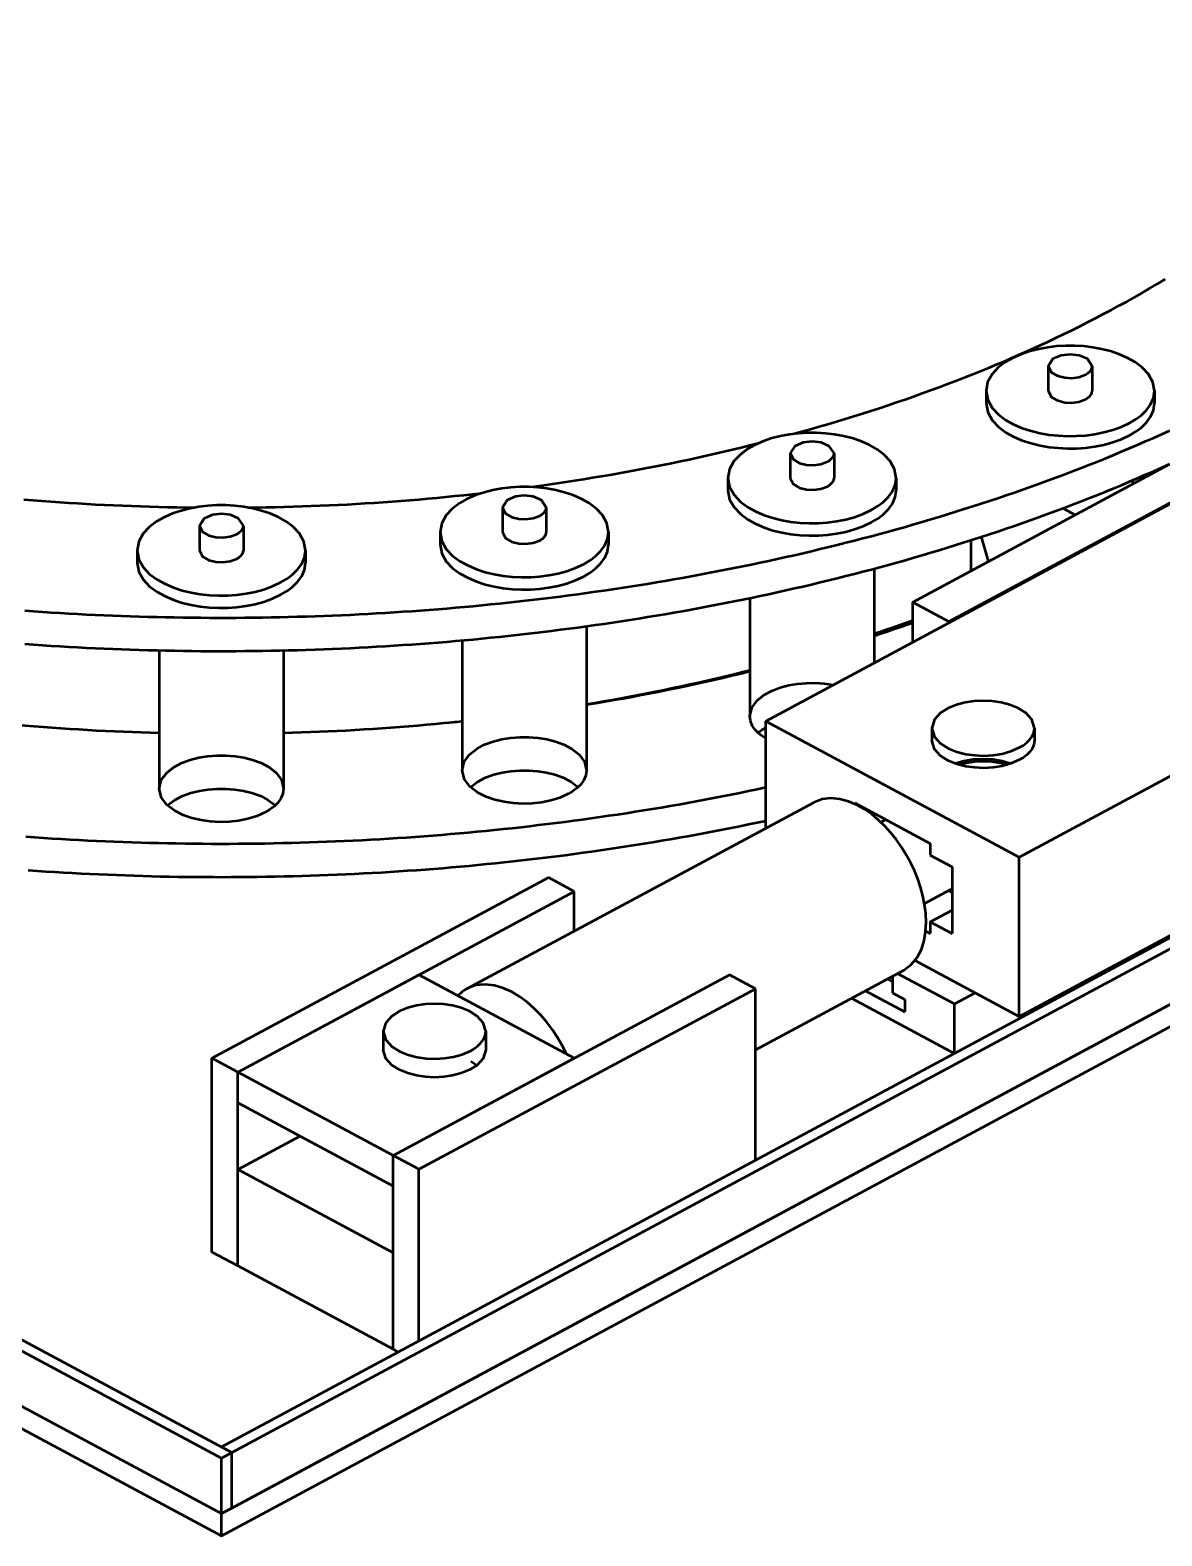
# Model space of a CAD drawing. Header units: millimetres. Extents: x 0 to 841, y 0 to 594.
# Drawn here: x 105.56 to 131.84, y 144.09 to 179.07 of the extents above; entities that cross this region are included whole.
import ezdxf

# ---------------------------------------------------------------- set-up
doc = ezdxf.new("R2010")
doc.units = ezdxf.units.MM
doc.layers.add('VIS', color=7, linetype='CONTINUOUS', lineweight=50)

msp = doc.modelspace()

# ---------------------------------------------------------------- linework, layer by layer
at = {"layer": 'VIS'}
for points in [[(48.453, 178.939), (110, 145.895)], [(48.694, 179.068), (110.24, 146.024)], [(110, 146.153), (171.066, 178.939)], [(110.24, 146.024), (171.306, 178.81)], [(48.453, 177.648), (110, 144.604)], [(48.453, 177.648), (110, 144.604)], [(110, 144.604), (171.547, 177.648)], [(110.24, 144.733), (171.306, 177.519)], [(48.453, 177.132), (110, 144.088)], [(110, 144.088), (171.547, 177.132)], [(130.676, 172.571), (130.856, 172.668), (131.035, 172.767), (131.213, 172.867), (131.39, 172.968), (131.567, 173.071), (131.743, 173.175), (131.918, 173.28)], [(130.676, 172.571), (130.856, 172.668), (131.035, 172.767), (131.213, 172.867), (131.39, 172.968), (131.567, 173.071), (131.743, 173.175), (131.918, 173.28)], [(123.283, 169.686), (123.485, 169.742), (123.686, 169.799), (123.888, 169.856), (124.088, 169.915), (124.289, 169.975), (124.489, 170.036), (124.689, 170.097), (124.889, 170.16), (125.088, 170.224), (125.287, 170.289), (125.486, 170.355), (125.684, 170.422), (125.882, 170.49), (126.079, 170.559), (126.276, 170.63), (126.473, 170.701), (126.669, 170.774), (126.865, 170.847), (127.061, 170.922), (127.256, 170.998), (127.45, 171.075), (127.644, 171.153), (127.838, 171.232), (128.031, 171.313), (128.224, 171.395), (128.416, 171.478), (128.607, 171.562), (128.799, 171.647), (128.989, 171.734), (129.179, 171.822), (129.368, 171.911), (129.557, 172.001), (129.745, 172.093), (129.933, 172.186), (130.119, 172.28), (130.306, 172.376), (130.491, 172.473), (130.676, 172.571)], [(123.283, 169.686), (123.485, 169.742), (123.686, 169.799), (123.888, 169.856), (124.088, 169.915), (124.289, 169.975), (124.489, 170.036), (124.689, 170.097), (124.889, 170.16), (125.088, 170.224), (125.287, 170.289), (125.486, 170.355), (125.684, 170.422), (125.882, 170.49), (126.079, 170.559), (126.276, 170.63), (126.473, 170.701), (126.669, 170.774), (126.865, 170.847), (127.061, 170.922), (127.256, 170.998), (127.45, 171.075), (127.644, 171.153), (127.838, 171.232), (128.031, 171.313), (128.224, 171.395), (128.416, 171.478), (128.607, 171.562), (128.799, 171.647), (128.989, 171.734), (129.179, 171.822), (129.368, 171.911), (129.557, 172.001), (129.745, 172.093), (129.933, 172.186), (130.119, 172.28), (130.306, 172.376), (130.491, 172.473), (130.676, 172.571)], [(131.67, 170.686), (131.632, 170.891), (131.531, 171.074), (131.389, 171.228), (131.221, 171.354), (131.039, 171.458), (130.846, 171.541), (130.648, 171.608), (130.444, 171.659), (130.238, 171.697), (130.029, 171.722), (129.82, 171.734), (129.61, 171.734), (129.4, 171.722), (129.192, 171.697), (128.985, 171.659), (128.782, 171.608), (128.583, 171.541), (128.391, 171.458), (128.208, 171.354), (128.041, 171.228), (127.899, 171.074), (127.798, 170.891), (127.76, 170.686)], [(130.225, 171.259), (130.115, 171.429), (129.923, 171.509), (129.715, 171.533), (129.507, 171.509), (129.314, 171.429), (129.205, 171.259)], [(129.205, 171.259), (129.28, 171.116), (129.425, 171.034), (129.587, 170.994), (129.754, 170.986), (129.919, 171.008), (130.075, 171.066)], [(129.205, 171.259), (129.205, 170.686)], [(130.075, 171.066), (130.112, 171.088), (130.146, 171.113), (130.177, 171.143), (130.202, 171.178), (130.219, 171.217), (130.225, 171.259)], [(130.225, 171.259), (130.225, 170.686)], [(127.76, 170.686), (127.799, 170.477), (127.903, 170.291), (128.049, 170.136), (128.22, 170.009), (128.407, 169.905), (128.603, 169.822), (128.806, 169.756), (129.014, 169.706), (129.224, 169.669), (129.437, 169.647), (129.65, 169.636), (129.863, 169.639), (130.076, 169.654), (130.288, 169.682), (130.497, 169.724), (130.703, 169.78), (130.904, 169.852), (131.097, 169.943)], [(127.76, 170.686), (127.76, 170.399)], [(127.76, 170.399), (127.799, 170.19), (127.903, 170.004), (128.049, 169.849), (128.22, 169.722), (128.407, 169.619), (128.603, 169.535), (128.806, 169.469), (129.014, 169.419), (129.224, 169.383), (129.437, 169.36), (129.65, 169.35), (129.863, 169.352), (130.076, 169.367), (130.288, 169.395), (130.497, 169.437), (130.703, 169.493), (130.904, 169.566), (131.097, 169.657)], [(129.205, 170.686), (129.28, 170.542), (129.425, 170.46), (129.587, 170.42), (129.754, 170.413), (129.919, 170.435), (130.075, 170.492)], [(130.075, 170.492), (130.112, 170.514), (130.146, 170.54), (130.177, 170.57), (130.202, 170.604), (130.219, 170.643), (130.225, 170.686)], [(131.097, 169.943), (131.238, 170.027), (131.369, 170.126), (131.486, 170.241), (131.581, 170.374), (131.646, 170.524), (131.67, 170.686)], [(131.097, 169.657), (131.238, 169.741), (131.369, 169.839), (131.486, 169.954), (131.581, 170.087), (131.646, 170.237), (131.67, 170.399)], [(131.67, 170.686), (131.67, 170.399)], [(105.434, 165.582), (105.638, 165.568), (105.842, 165.554), (106.046, 165.541), (106.25, 165.528), (106.454, 165.517), (106.658, 165.506), (106.862, 165.495), (107.067, 165.485), (107.271, 165.476), (107.475, 165.468), (107.679, 165.46), (107.884, 165.453), (108.088, 165.446), (108.292, 165.44), (108.497, 165.435), (108.701, 165.43), (108.905, 165.427), (109.11, 165.423), (109.314, 165.421), (109.519, 165.419), (109.723, 165.418), (109.927, 165.417), (110.132, 165.417), (110.336, 165.418), (110.541, 165.419), (110.745, 165.422), (110.949, 165.424), (111.154, 165.428), (111.358, 165.432), (111.562, 165.436), (111.767, 165.442), (111.971, 165.448), (112.175, 165.455), (112.38, 165.462), (112.584, 165.47), (112.788, 165.479), (112.992, 165.488), (113.197, 165.498), (113.401, 165.509), (113.605, 165.52), (113.809, 165.532), (114.013, 165.545), (114.217, 165.558), (114.421, 165.572), (114.625, 165.587), (114.829, 165.602), (115.032, 165.618), (115.236, 165.635), (115.44, 165.652), (115.643, 165.67), (115.847, 165.689), (116.05, 165.708), (116.254, 165.729), (116.457, 165.749), (116.66, 165.771), (116.864, 165.793), (117.067, 165.816), (117.27, 165.839), (117.473, 165.863), (117.676, 165.888), (117.879, 165.914), (118.081, 165.94), (118.284, 165.967), (118.486, 165.995), (118.689, 166.023), (118.891, 166.052), (119.093, 166.082), (119.296, 166.113), (119.498, 166.144), (119.699, 166.176), (119.901, 166.208), (120.103, 166.242), (120.304, 166.276), (120.506, 166.31), (120.707, 166.346), (120.908, 166.382), (121.109, 166.419), (121.31, 166.457), (121.511, 166.495), (121.712, 166.534), (121.912, 166.574), (122.113, 166.615), (122.313, 166.656), (122.513, 166.698), (122.713, 166.741), (122.912, 166.785), (123.112, 166.829), (123.311, 166.874), (123.51, 166.92), (123.71, 166.967), (123.908, 167.014), (124.107, 167.063), (124.305, 167.112), (124.504, 167.161), (124.702, 167.212), (124.9, 167.263), (125.097, 167.315), (125.295, 167.368), (125.492, 167.422), (125.689, 167.477), (125.886, 167.532), (126.082, 167.588), (126.278, 167.645), (126.475, 167.703), (126.67, 167.762), (126.866, 167.821), (127.061, 167.882), (127.256, 167.943), (127.451, 168.005), (127.645, 168.068), (127.84, 168.132), (128.034, 168.196), (128.227, 168.262), (128.421, 168.328), (128.614, 168.396), (128.806, 168.464), (128.999, 168.533), (129.191, 168.603), (129.382, 168.674), (129.574, 168.746), (129.765, 168.818), (129.956, 168.892), (130.146, 168.967), (130.336, 169.042), (130.525, 169.119), (130.715, 169.196), (130.903, 169.275), (131.092, 169.354), (131.28, 169.434), (131.467, 169.516), (131.654, 169.598), (131.841, 169.682), (132.027, 169.766)], [(125.674, 168.663), (125.637, 168.868), (125.536, 169.051), (125.393, 169.205), (125.226, 169.332), (125.044, 169.435), (124.851, 169.519), (124.652, 169.585), (124.449, 169.637), (124.242, 169.674), (124.034, 169.699), (123.824, 169.711), (123.614, 169.711), (123.405, 169.699), (123.197, 169.674), (122.99, 169.637), (122.787, 169.585), (122.588, 169.519), (122.395, 169.435), (122.213, 169.332), (122.046, 169.205), (121.903, 169.051), (121.802, 168.868), (121.764, 168.663)], [(117.185, 168.454), (117.39, 168.482), (117.595, 168.512), (117.801, 168.542), (118.006, 168.573), (118.211, 168.604), (118.416, 168.637), (118.621, 168.671), (118.825, 168.705), (119.03, 168.74), (119.234, 168.776), (119.438, 168.813), (119.642, 168.851), (119.846, 168.89), (120.05, 168.929), (120.253, 168.97), (120.457, 169.011), (120.66, 169.053), (120.863, 169.096), (121.065, 169.14), (121.268, 169.185), (121.47, 169.231), (121.672, 169.278), (121.874, 169.326), (122.076, 169.374), (122.277, 169.424), (122.479, 169.474)], [(117.185, 168.454), (117.39, 168.482), (117.595, 168.512), (117.801, 168.542), (118.006, 168.573), (118.211, 168.604), (118.416, 168.637), (118.621, 168.671), (118.825, 168.705), (119.03, 168.74), (119.234, 168.776), (119.438, 168.813), (119.642, 168.851), (119.846, 168.89), (120.05, 168.929), (120.253, 168.97), (120.457, 169.011), (120.66, 169.053), (120.863, 169.096), (121.065, 169.14), (121.268, 169.185), (121.47, 169.231), (121.672, 169.278), (121.874, 169.326), (122.076, 169.374), (122.277, 169.424), (122.479, 169.474)], [(124.229, 169.237), (124.12, 169.406), (123.927, 169.487), (123.719, 169.51), (123.511, 169.487), (123.319, 169.406), (123.209, 169.237)], [(105.434, 164.808), (105.638, 164.794), (105.842, 164.78), (106.046, 164.767), (106.25, 164.754), (106.454, 164.742), (106.658, 164.731), (106.862, 164.721), (107.067, 164.711), (107.271, 164.702), (107.475, 164.693), (107.679, 164.685), (107.884, 164.678), (108.088, 164.672), (108.292, 164.666), (108.497, 164.661), (108.701, 164.656), (108.905, 164.652), (109.11, 164.649), (109.314, 164.646), (109.519, 164.644), (109.723, 164.643), (109.927, 164.643), (110.132, 164.643), (110.336, 164.644), (110.541, 164.645), (110.745, 164.647), (110.949, 164.65), (111.154, 164.653), (111.358, 164.657), (111.562, 164.662), (111.767, 164.667), (111.971, 164.673), (112.175, 164.68), (112.38, 164.687), (112.584, 164.695), (112.788, 164.704), (112.992, 164.713), (113.197, 164.724), (113.401, 164.734), (113.605, 164.746), (113.809, 164.758), (114.013, 164.77), (114.217, 164.784), (114.421, 164.798), (114.625, 164.812), (114.829, 164.828), (115.032, 164.844), (115.236, 164.86), (115.44, 164.878), (115.643, 164.896), (115.847, 164.915), (116.05, 164.934), (116.254, 164.954), (116.457, 164.975), (116.66, 164.996), (116.864, 165.018), (117.067, 165.041), (117.27, 165.065), (117.473, 165.089), (117.676, 165.114), (117.879, 165.14), (118.081, 165.166), (118.284, 165.193), (118.486, 165.22), (118.689, 165.249), (118.891, 165.278), (119.093, 165.308), (119.296, 165.338), (119.498, 165.369), (119.699, 165.401), (119.901, 165.434), (120.103, 165.467), (120.304, 165.501), (120.506, 165.536), (120.707, 165.571), (120.908, 165.608), (121.109, 165.645), (121.31, 165.682), (121.511, 165.721), (121.712, 165.76), (121.912, 165.8), (122.113, 165.84), (122.313, 165.882), (122.513, 165.924), (122.713, 165.967), (122.912, 166.01), (123.112, 166.055), (123.311, 166.1), (123.51, 166.146), (123.71, 166.192), (123.908, 166.24), (124.107, 166.288), (124.305, 166.337), (124.504, 166.387), (124.702, 166.437), (124.9, 166.489), (125.097, 166.541), (125.295, 166.594), (125.492, 166.648), (125.689, 166.702), (125.886, 166.758), (126.082, 166.814), (126.278, 166.871), (126.475, 166.929), (126.67, 166.987), (126.866, 167.047), (127.061, 167.107), (127.256, 167.169), (127.451, 167.231), (127.645, 167.294), (127.84, 167.357), (128.034, 167.422), (128.227, 167.487), (128.421, 167.554), (128.614, 167.621), (128.806, 167.689), (128.999, 167.758), (129.191, 167.828), (129.382, 167.899), (129.574, 167.971), (129.765, 168.044), (129.956, 168.118), (130.146, 168.192), (130.336, 168.268), (130.525, 168.344), (130.715, 168.422), (130.903, 168.5), (131.092, 168.58), (131.28, 168.66), (131.467, 168.741), (131.654, 168.824), (131.841, 168.907), (132.027, 168.991)], [(123.209, 169.237), (123.285, 169.093), (123.429, 169.011), (123.591, 168.972), (123.758, 168.964), (123.924, 168.986), (124.08, 169.043)], [(123.209, 169.237), (123.209, 168.663)], [(124.08, 169.043), (124.117, 169.065), (124.151, 169.091), (124.181, 169.121), (124.206, 169.155), (124.223, 169.194), (124.229, 169.237)], [(124.229, 169.237), (124.229, 168.663)], [(126.057, 165.781), (132.019, 168.982)], [(121.764, 168.663), (121.803, 168.454), (121.908, 168.269), (122.054, 168.113), (122.225, 167.986), (122.412, 167.883), (122.608, 167.799), (122.811, 167.734), (123.019, 167.683), (123.229, 167.647), (123.441, 167.624), (123.655, 167.614), (123.868, 167.616), (124.081, 167.631), (124.293, 167.659), (124.502, 167.701), (124.708, 167.757), (124.909, 167.83), (125.102, 167.921)], [(121.764, 168.663), (121.764, 168.376)], [(123.209, 168.663), (123.285, 168.52), (123.429, 168.438), (123.591, 168.398), (123.758, 168.39), (123.924, 168.412), (124.08, 168.469)], [(124.08, 168.469), (124.117, 168.491), (124.151, 168.517), (124.181, 168.547), (124.206, 168.582), (124.223, 168.621), (124.229, 168.663)], [(125.102, 167.921), (125.242, 168.005), (125.373, 168.103), (125.49, 168.218), (125.586, 168.351), (125.651, 168.501), (125.674, 168.663)], [(125.674, 168.663), (125.674, 168.376)], [(131.16, 168.609), (131.16, 168.521)], [(110.625, 167.976), (110.834, 167.979), (111.043, 167.983), (111.252, 167.987), (111.46, 167.992), (111.669, 167.998), (111.878, 168.005), (112.087, 168.013), (112.295, 168.021), (112.504, 168.03), (112.713, 168.04), (112.921, 168.051), (113.13, 168.063), (113.339, 168.075), (113.547, 168.089), (113.755, 168.103), (113.964, 168.118), (114.172, 168.133), (114.38, 168.15), (114.589, 168.167), (114.797, 168.185), (115.005, 168.204), (115.213, 168.224), (115.421, 168.245), (115.628, 168.266), (115.836, 168.289), (116.044, 168.312)], [(110.625, 167.976), (110.834, 167.979), (111.043, 167.983), (111.252, 167.987), (111.46, 167.992), (111.669, 167.998), (111.878, 168.005), (112.087, 168.013), (112.295, 168.021), (112.504, 168.03), (112.713, 168.04), (112.921, 168.051), (113.13, 168.063), (113.339, 168.075), (113.547, 168.089), (113.755, 168.103), (113.964, 168.118), (114.172, 168.133), (114.38, 168.15), (114.589, 168.167), (114.797, 168.185), (115.005, 168.204), (115.213, 168.224), (115.421, 168.245), (115.628, 168.266), (115.836, 168.289), (116.044, 168.312)], [(118.991, 167.407), (118.953, 167.613), (118.852, 167.796), (118.71, 167.95), (118.543, 168.076), (118.36, 168.18), (118.168, 168.263), (117.969, 168.33), (117.765, 168.381), (117.559, 168.419), (117.351, 168.443), (117.141, 168.456), (116.931, 168.456), (116.722, 168.443), (116.513, 168.419), (116.307, 168.381), (116.103, 168.33), (115.904, 168.263), (115.712, 168.18), (115.529, 168.076), (115.362, 167.95), (115.22, 167.796), (115.119, 167.613), (115.081, 167.407)], [(117.546, 167.981), (117.437, 168.151), (117.244, 168.231), (117.036, 168.255), (116.828, 168.231), (116.635, 168.151), (116.526, 167.981)], [(121.764, 168.376), (121.803, 168.167), (121.908, 167.982), (122.054, 167.827), (122.225, 167.699), (122.412, 167.596), (122.608, 167.513), (122.811, 167.447), (123.019, 167.396), (123.229, 167.36), (123.441, 167.337), (123.655, 167.327), (123.868, 167.33), (124.081, 167.345), (124.293, 167.373), (124.502, 167.414), (124.708, 167.471), (124.909, 167.543), (125.102, 167.634)], [(125.102, 167.634), (125.242, 167.718), (125.373, 167.817), (125.49, 167.931), (125.586, 168.064), (125.651, 168.214), (125.674, 168.376)], [(126.898, 165.329), (132.861, 168.53)], [(126.898, 165.301), (132.861, 168.502)], [(105.411, 168.167), (105.62, 168.15), (105.828, 168.133), (106.036, 168.118), (106.245, 168.103), (106.453, 168.089), (106.661, 168.075), (106.87, 168.063), (107.079, 168.051), (107.287, 168.04), (107.496, 168.03), (107.705, 168.021), (107.913, 168.013), (108.122, 168.005), (108.331, 167.998), (108.54, 167.992), (108.748, 167.987), (108.957, 167.983), (109.166, 167.979), (109.375, 167.976)], [(105.411, 168.167), (105.62, 168.15), (105.828, 168.133), (106.036, 168.118), (106.245, 168.103), (106.453, 168.089), (106.661, 168.075), (106.87, 168.063), (107.079, 168.051), (107.287, 168.04), (107.496, 168.03), (107.705, 168.021), (107.913, 168.013), (108.122, 168.005), (108.331, 167.998), (108.54, 167.992), (108.748, 167.987), (108.957, 167.983), (109.166, 167.979), (109.375, 167.976)], [(111.955, 166.982), (111.917, 167.187), (111.816, 167.37), (111.674, 167.524), (111.507, 167.651), (111.324, 167.754), (111.132, 167.838), (110.933, 167.904), (110.729, 167.956), (110.523, 167.993), (110.314, 168.018), (110.105, 168.03), (109.895, 168.03), (109.686, 168.018), (109.477, 167.993), (109.271, 167.956), (109.067, 167.904), (108.868, 167.838), (108.676, 167.754), (108.493, 167.651), (108.326, 167.524), (108.184, 167.37), (108.083, 167.187), (108.045, 166.982)], [(116.526, 167.981), (116.602, 167.838), (116.746, 167.756), (116.908, 167.716), (117.075, 167.708), (117.24, 167.73), (117.397, 167.787)], [(116.526, 167.981), (116.526, 167.407)], [(117.397, 167.787), (117.433, 167.809), (117.468, 167.835), (117.498, 167.865), (117.523, 167.9), (117.54, 167.939), (117.546, 167.981)], [(117.546, 167.981), (117.546, 167.407)], [(129.543, 167.96), (129.829, 167.806)], [(110.51, 167.555), (110.401, 167.725), (110.208, 167.805), (110, 167.829), (109.792, 167.805), (109.599, 167.725), (109.49, 167.555)], [(109.49, 167.555), (109.565, 167.412), (109.71, 167.33), (109.872, 167.29), (110.039, 167.282), (110.204, 167.305), (110.361, 167.362)], [(109.49, 167.555), (109.49, 166.982)], [(110.361, 167.362), (110.397, 167.384), (110.431, 167.409), (110.462, 167.439), (110.487, 167.474), (110.504, 167.513), (110.51, 167.555)], [(110.51, 167.555), (110.51, 166.982)], [(115.081, 167.407), (115.12, 167.199), (115.224, 167.013), (115.37, 166.858), (115.542, 166.731), (115.728, 166.627), (115.925, 166.544), (116.128, 166.478), (116.335, 166.428), (116.546, 166.391), (116.758, 166.368), (116.971, 166.358), (117.185, 166.361), (117.398, 166.376), (117.609, 166.404), (117.819, 166.446), (118.025, 166.502), (118.225, 166.574), (118.419, 166.665)], [(115.081, 167.407), (115.081, 167.121)], [(116.526, 167.407), (116.602, 167.264), (116.746, 167.182), (116.908, 167.142), (117.075, 167.134), (117.24, 167.156), (117.397, 167.214)], [(117.397, 167.214), (117.433, 167.236), (117.468, 167.261), (117.498, 167.291), (117.523, 167.326), (117.54, 167.365), (117.546, 167.407)], [(118.419, 166.665), (118.559, 166.749), (118.69, 166.848), (118.807, 166.963), (118.903, 167.096), (118.968, 167.246), (118.991, 167.407)], [(118.991, 167.407), (118.991, 167.121)], [(127.411, 166.508), (127.411, 167.218)], [(127.82, 166.728), (127.652, 167.296)], [(128.533, 159.854), (142.297, 167.243)], [(108.045, 166.982), (108.084, 166.773), (108.188, 166.587), (108.334, 166.432), (108.506, 166.305), (108.692, 166.202), (108.889, 166.118), (109.092, 166.052), (109.299, 166.002), (109.51, 165.966), (109.722, 165.943), (109.935, 165.933), (110.149, 165.935), (110.362, 165.95), (110.573, 165.978), (110.783, 166.02), (110.988, 166.076), (111.189, 166.149), (111.382, 166.24)], [(108.045, 166.982), (108.045, 166.695)], [(109.49, 166.982), (109.565, 166.838), (109.71, 166.757), (109.872, 166.717), (110.039, 166.709), (110.204, 166.731), (110.361, 166.788)], [(110.361, 166.788), (110.397, 166.81), (110.431, 166.836), (110.462, 166.866), (110.487, 166.9), (110.504, 166.94), (110.51, 166.982)], [(111.382, 166.24), (111.523, 166.324), (111.654, 166.422), (111.771, 166.537), (111.867, 166.67), (111.932, 166.82), (111.955, 166.982)], [(111.955, 166.982), (111.955, 166.695)], [(115.081, 167.121), (115.12, 166.912), (115.224, 166.726), (115.37, 166.571), (115.542, 166.444), (115.728, 166.34), (115.925, 166.257), (116.128, 166.191), (116.335, 166.141), (116.546, 166.105), (116.758, 166.082), (116.971, 166.072), (117.185, 166.074), (117.398, 166.089), (117.609, 166.117), (117.819, 166.159), (118.025, 166.215), (118.225, 166.288), (118.419, 166.378)], [(118.419, 166.378), (118.559, 166.463), (118.69, 166.561), (118.807, 166.676), (118.903, 166.809), (118.968, 166.959), (118.991, 167.121)], [(108.045, 166.695), (108.084, 166.486), (108.188, 166.301), (108.334, 166.145), (108.506, 166.018), (108.692, 165.915), (108.889, 165.831), (109.092, 165.765), (109.299, 165.715), (109.51, 165.679), (109.722, 165.656), (109.935, 165.646), (110.149, 165.648), (110.362, 165.663), (110.573, 165.691), (110.783, 165.733), (110.988, 165.789), (111.189, 165.862), (111.382, 165.953)], [(111.382, 165.953), (111.523, 166.037), (111.654, 166.135), (111.771, 166.25), (111.867, 166.383), (111.932, 166.533), (111.955, 166.695)], [(125.164, 166.559), (125.164, 164.37)], [(122.274, 165.874), (122.274, 163.127)], [(126.057, 164.849), (126.057, 165.781)], [(126.057, 165.781), (126.898, 165.329)], [(118.481, 165.22), (118.481, 161.871)], [(122.643, 163.016), (126.898, 165.301)], [(125.164, 165.049), (125.314, 165.099), (125.463, 165.15), (125.612, 165.201), (125.76, 165.254), (125.909, 165.306), (126.057, 165.36)], [(125.164, 165), (125.314, 165.049), (125.463, 165.098), (125.611, 165.148), (125.76, 165.199), (125.909, 165.25), (126.057, 165.302)], [(126.898, 165.301), (126.898, 165.329)], [(115.591, 164.891), (115.591, 161.871)], [(108.555, 164.659), (108.555, 161.446)], [(111.445, 164.659), (111.445, 161.446)], [(118.481, 163.407), (118.682, 163.441), (118.883, 163.476), (119.084, 163.512), (119.285, 163.548), (119.486, 163.586), (119.686, 163.624), (119.886, 163.663), (120.086, 163.703), (120.286, 163.743), (120.486, 163.785), (120.685, 163.828), (120.885, 163.871), (121.084, 163.916), (121.283, 163.961), (121.482, 164.007), (121.68, 164.054), (121.878, 164.102), (122.077, 164.151), (122.274, 164.201)], [(118.481, 163.398), (118.693, 163.433), (118.906, 163.469), (119.118, 163.506), (119.329, 163.544), (119.541, 163.583), (119.752, 163.622), (119.964, 163.663), (120.175, 163.705), (120.386, 163.747), (120.596, 163.791), (120.807, 163.835), (121.017, 163.881), (121.227, 163.927), (121.437, 163.974), (121.647, 164.023), (121.856, 164.072), (122.065, 164.122), (122.274, 164.174)], [(122.274, 163.127), (122.323, 163.326), (122.445, 163.492), (122.606, 163.622), (122.788, 163.72), (122.981, 163.794), (123.181, 163.847), (123.385, 163.882), (123.591, 163.9), (123.798, 163.902), (124.004, 163.888), (124.209, 163.857)], [(128.882, 162.851), (128.823, 163.05), (128.683, 163.205), (128.506, 163.317), (128.312, 163.396), (128.109, 163.449), (127.901, 163.48), (127.692, 163.49), (127.482, 163.48), (127.274, 163.449), (127.072, 163.396), (126.877, 163.317), (126.701, 163.205), (126.561, 163.05), (126.502, 162.851)], [(128.533, 156.153), (142.297, 163.543)], [(104.409, 163.013), (104.616, 162.992), (104.822, 162.972), (105.029, 162.952), (105.236, 162.933), (105.443, 162.915), (105.65, 162.898), (105.857, 162.882), (106.065, 162.866), (106.272, 162.852), (106.479, 162.838), (106.687, 162.825), (106.894, 162.812), (107.102, 162.801), (107.309, 162.79), (107.517, 162.78), (107.724, 162.771), (107.932, 162.763), (108.14, 162.755), (108.347, 162.749), (108.555, 162.743)], [(111.445, 162.743), (111.653, 162.749), (111.86, 162.755), (112.068, 162.763), (112.276, 162.771), (112.483, 162.78), (112.691, 162.79), (112.898, 162.801), (113.106, 162.812), (113.313, 162.825), (113.521, 162.838), (113.728, 162.852), (113.935, 162.866), (114.143, 162.882), (114.35, 162.898), (114.557, 162.915), (114.764, 162.933), (114.971, 162.952), (115.178, 162.972), (115.384, 162.992), (115.591, 163.013)], [(115.234, 162.977), (115.293, 162.983), (115.353, 162.989), (115.413, 162.995), (115.472, 163.001), (115.532, 163.008), (115.591, 163.014)], [(122.643, 162.609), (122.551, 162.671), (122.466, 162.741), (122.39, 162.822), (122.329, 162.915), (122.289, 163.018), (122.274, 163.127)], [(122.643, 160.526), (122.643, 163.016)], [(122.643, 163.016), (128.533, 159.854)], [(122.467, 162.74), (122.494, 162.764), (122.523, 162.787), (122.552, 162.809), (122.581, 162.831), (122.612, 162.851), (122.643, 162.87)], [(126.502, 162.851), (126.562, 162.65), (126.705, 162.494), (126.885, 162.381), (127.082, 162.302), (127.288, 162.25), (127.499, 162.221), (127.711, 162.212), (127.923, 162.224), (128.133, 162.258), (128.338, 162.315), (128.533, 162.399)], [(126.502, 162.851), (126.502, 162.564)], [(128.533, 162.399), (128.619, 162.45), (128.698, 162.51), (128.77, 162.58), (128.828, 162.661), (128.867, 162.753), (128.882, 162.851)], [(128.882, 162.851), (128.882, 162.564)], [(115.591, 161.871), (115.641, 162.073), (115.766, 162.241), (115.93, 162.371), (116.115, 162.469), (116.312, 162.543), (116.515, 162.595), (116.722, 162.629), (116.931, 162.645), (117.141, 162.645), (117.35, 162.629), (117.557, 162.595), (117.76, 162.543), (117.957, 162.469), (118.142, 162.371), (118.307, 162.241), (118.431, 162.073), (118.481, 161.871)], [(128.533, 162.112), (128.338, 162.028), (128.133, 161.971), (127.923, 161.938), (127.711, 161.925), (127.499, 161.934), (127.288, 161.963), (127.082, 162.015), (126.885, 162.094), (126.705, 162.207), (126.562, 162.363), (126.502, 162.564)], [(128.882, 162.564), (128.867, 162.466), (128.828, 162.374), (128.77, 162.294), (128.698, 162.224), (128.619, 162.164), (128.533, 162.112)], [(108.555, 161.446), (108.605, 161.648), (108.73, 161.815), (108.894, 161.945), (109.079, 162.044), (109.276, 162.117), (109.479, 162.169), (109.686, 162.203), (109.895, 162.22), (110.105, 162.22), (110.314, 162.203), (110.521, 162.169), (110.724, 162.117), (110.921, 162.044), (111.106, 161.945), (111.27, 161.815), (111.395, 161.648), (111.445, 161.446)], [(127.029, 162.034), (127.245, 162.095), (127.467, 162.13), (127.692, 162.142), (127.916, 162.13), (128.138, 162.095), (128.354, 162.034)], [(127.116, 162.005), (127.305, 162.05), (127.498, 162.076), (127.692, 162.084), (127.886, 162.076), (128.078, 162.05), (128.267, 162.005)], [(118.058, 161.323), (117.859, 161.234), (117.65, 161.169), (117.436, 161.126), (117.219, 161.102), (117, 161.096), (116.782, 161.108), (116.566, 161.138), (116.353, 161.188), (116.147, 161.26), (115.952, 161.358), (115.778, 161.49), (115.645, 161.662), (115.591, 161.871)], [(115.784, 161.484), (115.948, 161.608), (116.131, 161.702), (116.325, 161.772), (116.524, 161.822), (116.728, 161.855), (116.933, 161.871), (117.139, 161.871), (117.344, 161.855), (117.548, 161.822), (117.747, 161.772), (117.941, 161.702), (118.124, 161.608), (118.288, 161.484)], [(118.481, 161.871), (118.464, 161.752), (118.416, 161.641), (118.345, 161.543), (118.259, 161.458), (118.162, 161.385), (118.058, 161.323)], [(105.458, 160.332), (105.663, 160.317), (105.868, 160.303), (106.073, 160.29), (106.279, 160.278), (106.484, 160.266), (106.689, 160.255), (106.895, 160.244), (107.1, 160.234), (107.306, 160.225), (107.511, 160.217), (107.717, 160.209), (107.923, 160.202), (108.128, 160.196), (108.334, 160.19), (108.54, 160.185), (108.745, 160.18), (108.951, 160.177), (109.157, 160.174), (109.362, 160.171), (109.568, 160.169), (109.774, 160.168), (109.979, 160.168), (110.185, 160.168), (110.391, 160.169), (110.597, 160.171), (110.802, 160.173), (111.008, 160.176), (111.214, 160.18), (111.419, 160.184), (111.625, 160.189), (111.831, 160.194), (112.036, 160.201), (112.242, 160.208), (112.447, 160.215), (112.653, 160.224), (112.859, 160.233), (113.064, 160.242), (113.269, 160.253), (113.475, 160.264), (113.68, 160.275), (113.886, 160.288), (114.091, 160.301), (114.296, 160.314), (114.501, 160.329), (114.707, 160.344), (114.912, 160.359), (115.117, 160.376), (115.322, 160.393), (115.527, 160.411), (115.732, 160.429), (115.936, 160.448), (116.141, 160.468), (116.346, 160.489), (116.55, 160.51), (116.755, 160.532), (116.96, 160.554), (117.164, 160.578), (117.368, 160.602), (117.572, 160.626), (117.777, 160.652), (117.981, 160.678), (118.185, 160.705), (118.388, 160.732), (118.592, 160.76), (118.796, 160.789), (119, 160.819), (119.203, 160.849), (119.406, 160.88), (119.61, 160.912), (119.813, 160.945), (120.016, 160.978), (120.219, 161.012), (120.421, 161.047), (120.624, 161.082), (120.827, 161.118), (121.029, 161.155), (121.231, 161.193), (121.433, 161.231), (121.635, 161.27), (121.837, 161.31), (122.039, 161.351), (122.24, 161.392), (122.442, 161.434), (122.643, 161.477)], [(111.022, 160.897), (110.823, 160.808), (110.614, 160.743), (110.4, 160.7), (110.183, 160.676), (109.964, 160.67), (109.746, 160.682), (109.53, 160.712), (109.317, 160.762), (109.111, 160.834), (108.916, 160.933), (108.742, 161.064), (108.609, 161.236), (108.555, 161.446)], [(108.748, 161.059), (108.912, 161.182), (109.095, 161.276), (109.289, 161.347), (109.488, 161.397), (109.692, 161.429), (109.897, 161.445), (110.103, 161.445), (110.308, 161.429), (110.512, 161.397), (110.711, 161.347), (110.905, 161.276), (111.088, 161.182), (111.252, 161.059)], [(111.445, 161.446), (111.428, 161.326), (111.38, 161.215), (111.309, 161.117), (111.223, 161.032), (111.126, 160.959), (111.022, 160.897)], [(115.707, 156.802), (123.761, 161.127)], [(126.369, 158.34), (126.36, 158.547), (126.334, 158.753), (126.293, 158.955), (126.239, 159.155), (126.173, 159.351), (126.095, 159.543), (126.006, 159.73), (125.907, 159.912), (125.798, 160.088), (125.68, 160.257), (125.551, 160.419), (125.412, 160.573), (125.264, 160.717), (125.105, 160.85), (124.935, 160.968), (124.755, 161.07), (124.565, 161.151), (124.365, 161.205), (124.159, 161.224), (123.954, 161.2), (123.761, 161.127)], [(124.71, 161.117), (124.71, 161.092)], [(124.71, 161.117), (126.465, 160.175)], [(124.938, 160.967), (124.964, 160.981)], [(105.513, 159.553), (105.718, 159.539), (105.922, 159.525), (106.127, 159.512), (106.332, 159.5), (106.536, 159.488), (106.741, 159.478), (106.946, 159.467), (107.151, 159.458), (107.356, 159.449), (107.561, 159.441), (107.766, 159.433), (107.97, 159.426), (108.175, 159.42), (108.38, 159.414), (108.585, 159.409), (108.79, 159.405), (108.995, 159.401), (109.2, 159.399), (109.405, 159.396), (109.611, 159.395), (109.816, 159.394), (110.021, 159.393), (110.226, 159.394), (110.431, 159.395), (110.636, 159.397), (110.841, 159.399), (111.046, 159.402), (111.251, 159.406), (111.456, 159.41), (111.661, 159.415), (111.866, 159.421), (112.071, 159.427), (112.276, 159.434), (112.481, 159.442), (112.686, 159.451), (112.89, 159.46), (113.095, 159.469), (113.3, 159.48), (113.505, 159.491), (113.709, 159.502), (113.914, 159.515), (114.119, 159.528), (114.323, 159.542), (114.528, 159.556), (114.732, 159.571), (114.937, 159.587), (115.141, 159.603), (115.346, 159.621), (115.55, 159.638), (115.754, 159.657), (115.958, 159.676), (116.162, 159.696), (116.366, 159.716), (116.57, 159.738), (116.774, 159.759), (116.978, 159.782), (117.182, 159.805), (117.385, 159.829), (117.589, 159.854), (117.792, 159.879), (117.996, 159.905), (118.199, 159.932), (118.402, 159.96), (118.605, 159.988), (118.808, 160.017), (119.011, 160.046), (119.214, 160.077), (119.417, 160.108), (119.619, 160.139), (119.822, 160.172), (120.024, 160.205), (120.226, 160.239), (120.429, 160.273), (120.631, 160.309), (120.832, 160.345), (121.034, 160.382), (121.236, 160.419), (121.437, 160.457), (121.639, 160.496), (121.84, 160.536), (122.041, 160.576), (122.242, 160.618), (122.442, 160.66), (122.643, 160.702)], [(125.316, 160.669), (125.431, 160.73)], [(126.465, 160.175), (126.465, 159.902)], [(126.465, 159.902), (126.97, 159.631)], [(126.97, 159.631), (126.97, 158.082)], [(128.533, 156.153), (128.533, 159.854)], [(109.781, 155.185), (117.594, 159.38)], [(118.195, 159.058), (117.594, 159.38)], [(110.382, 154.863), (118.195, 159.058)], [(118.195, 158.138), (118.195, 159.058)], [(126.329, 158.781), (126.936, 159.107)], [(126.887, 159.081), (126.97, 159.036)], [(126.936, 159.107), (126.942, 159.11), (126.948, 159.114), (126.953, 159.117), (126.959, 159.121), (126.965, 159.124), (126.97, 159.128)], [(126.465, 158.353), (126.97, 158.624)], [(125.852, 157.232), (126.025, 157.358), (126.161, 157.522), (126.259, 157.712), (126.323, 157.916), (126.358, 158.127), (126.369, 158.34)], [(126.36, 158.138), (126.465, 158.081)], [(126.465, 158.353), (126.97, 158.082)], [(126.465, 158.353), (126.465, 158.081)], [(126.112, 157.453), (128.533, 156.153)], [(110.382, 154.863), (114.589, 157.121)], [(113.988, 152.926), (121.801, 157.121)], [(118.195, 155.185), (114.589, 157.121)], [(122.402, 156.799), (121.801, 157.121)], [(122.402, 155.38), (125.852, 157.232)], [(125.588, 157.091), (125.588, 156.702)], [(125.707, 157.154), (127.03, 156.444)], [(114.589, 152.604), (122.402, 156.799)], [(115.707, 156.802), (115.668, 156.78), (115.63, 156.755), (115.593, 156.728), (115.558, 156.699), (115.525, 156.668), (115.494, 156.636)], [(118.012, 155.284), (117.915, 155.478), (117.807, 155.665), (117.688, 155.847), (117.558, 156.02), (117.418, 156.185), (117.267, 156.34), (117.104, 156.483), (116.93, 156.612), (116.744, 156.724), (116.547, 156.814), (116.34, 156.875), (116.125, 156.9), (115.91, 156.878), (115.707, 156.802)], [(122.402, 152.812), (122.402, 156.799)], [(124.959, 156.753), (125.876, 156.26)], [(125.466, 157.025), (125.588, 156.96)], [(116.14, 155.809), (116.081, 156.008), (115.941, 156.163), (115.764, 156.275), (115.57, 156.354), (115.367, 156.407), (115.159, 156.438), (114.95, 156.448), (114.74, 156.438), (114.532, 156.407), (114.329, 156.354), (114.135, 156.275), (113.958, 156.163), (113.819, 156.008), (113.76, 155.809)], [(124.638, 156.581), (127.03, 155.296)], [(125.588, 156.702), (125.876, 156.547)], [(125.876, 156.547), (125.876, 156.26)], [(127.03, 156.444), (127.511, 156.702)], [(127.03, 155.296), (127.03, 156.444)], [(113.76, 155.809), (113.82, 155.608), (113.963, 155.452), (114.143, 155.339), (114.34, 155.26), (114.546, 155.208), (114.757, 155.179), (114.969, 155.17), (115.181, 155.182), (115.391, 155.216), (115.596, 155.273), (115.791, 155.357)], [(113.76, 155.809), (113.76, 155.379)], [(115.791, 155.357), (115.877, 155.409), (115.956, 155.468), (116.027, 155.538), (116.086, 155.619), (116.125, 155.711), (116.14, 155.809)], [(116.14, 155.809), (116.14, 155.379)], [(116.14, 155.379), (116.081, 155.18), (115.941, 155.025), (115.764, 154.913), (115.57, 154.834), (115.367, 154.78), (115.159, 154.75), (114.95, 154.74), (114.74, 154.75), (114.532, 154.78), (114.329, 154.834), (114.135, 154.913), (113.958, 155.025), (113.819, 155.18), (113.76, 155.379)], [(110.382, 154.863), (109.781, 155.185)], [(109.781, 150.682), (109.781, 155.185)], [(113.988, 152.926), (118.195, 155.185)], [(115.791, 155.113), (115.816, 155.1), (115.841, 155.085), (115.865, 155.07), (115.889, 155.054), (115.912, 155.038), (115.934, 155.02)], [(110.382, 150.359), (110.382, 154.863)], [(113.988, 152.926), (110.382, 154.863)], [(110.382, 154.145), (110.382, 154.863)], [(113.988, 152.209), (110.382, 154.145)], [(110.382, 152.596), (111.824, 153.371)], [(114.589, 152.604), (113.988, 152.926)], [(113.988, 148.423), (113.988, 152.926)], [(113.988, 152.209), (113.988, 152.926)], [(113.988, 150.66), (110.382, 152.596)], [(110.382, 150.359), (110.382, 152.596)], [(114.589, 148.617), (114.589, 152.604)], [(110.382, 150.359), (109.781, 150.682)], [(113.988, 148.423), (113.988, 150.66)], [(113.988, 148.423), (110.382, 150.359)], [(114.108, 148.358), (113.988, 148.423)], [(110, 146.153), (110.24, 146.024)], [(110, 145.895), (110.24, 146.024)], [(110, 144.604), (110, 145.895)], [(110.24, 144.733), (110.24, 146.024)], [(110.24, 144.733), (110.24, 146.024)], [(110, 144.604), (110.24, 144.733)], [(110, 144.088), (110, 144.604)]]:
    msp.add_lwpolyline(points, dxfattribs=at)

doc.saveas('drawing.dxf')
